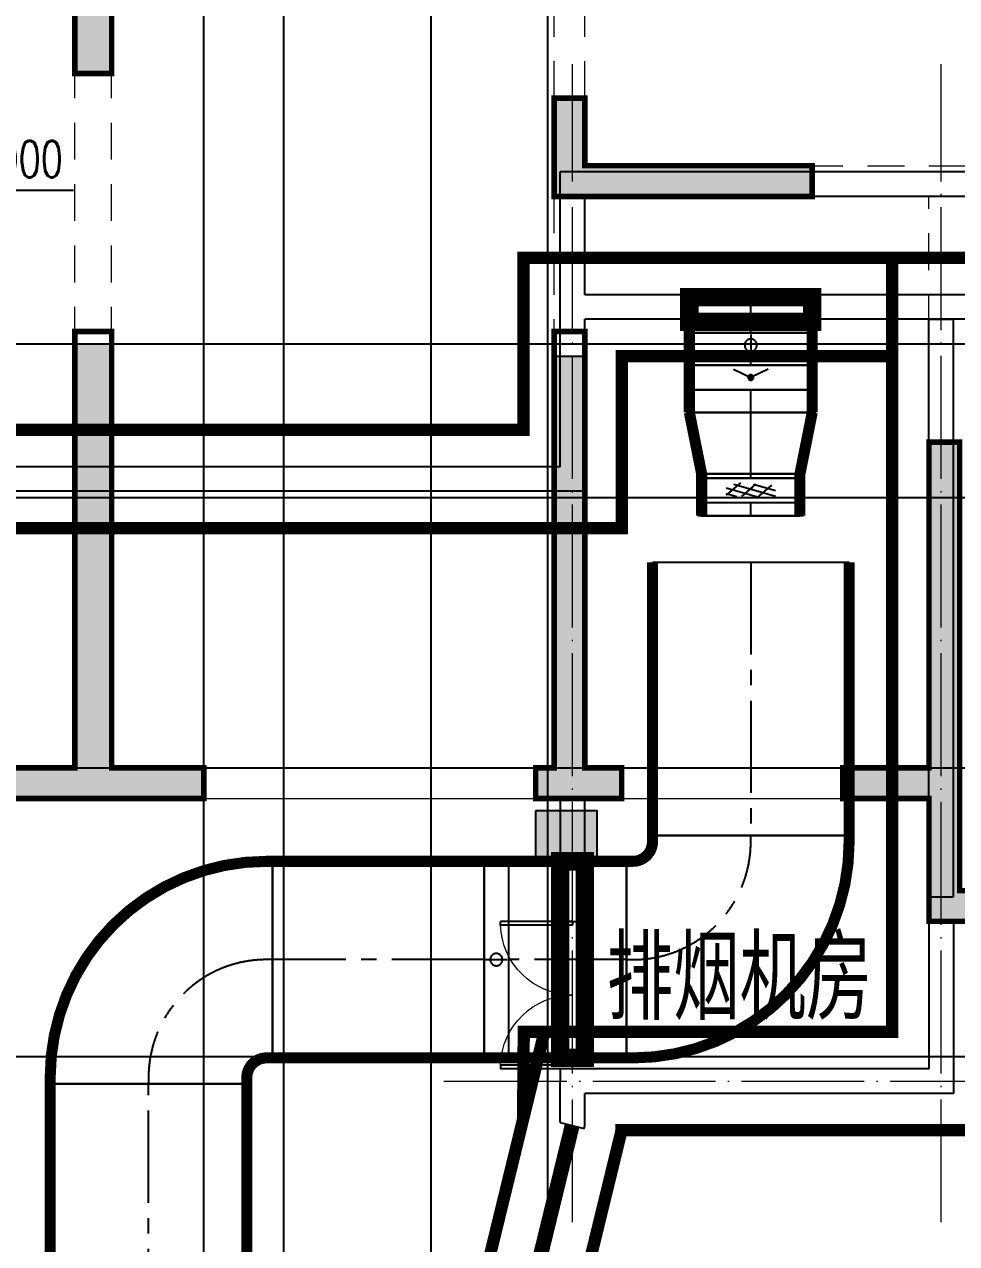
# Model space of a CAD drawing. Extents: x 369444 to 684549, y -549309 to 575337.
# Drawn here: x 427014 to 434599, y 180434 to 190357 of the extents above; entities that cross this region are included whole.
import ezdxf

# ---------------------------------------------------------------- set-up
doc = ezdxf.new("R2010")
doc.units = 0
doc.header["$LTSCALE"] = 1000
doc.header["$MEASUREMENT"] = 0
for name, pattern in [('__DASH', [0.35, 0.25, -0.1]), ('CENTER2', [1.125, 0.75, -0.125, 0.125, -0.125]), ('DASH', [0.35, 0.25, -0.1]), ('DOTE', [2.4200000000000004, 2, -0.2, 0.02, -0.2]), ('线型3', [500, 300, -200])]:
    doc.linetypes.add(name, pattern=pattern)
for name, color, linetype, lineweight in [('15077', 150, 'Continuous', 18), ('DOTE2', 122, 'DOTE', 9), ('TEXT', 7, 'Continuous', 13), ('梁', 4, 'Continuous', 18), ('梁虚线', 134, '线型3', 18)]:
    doc.layers.add(name, color=color, linetype=linetype, lineweight=lineweight)
for name, color, linetype in [('COLUMN', 9, 'Continuous'), ('DIM_ELEV', 3, 'Continuous'), ('DOTE', 1, 'Continuous'), ('DUCT-排烟中心线', 5, 'CENTER2'), ('DUCT-排烟法兰', 4, 'Continuous'), ('DUCT-排烟管', 2, 'Continuous'), ('DUCT-排烟管端线', 4, 'Continuous'), ('DUCT-排烟阀门', 7, 'Continuous'), ('WALL', 9, 'Continuous'), ('WINDOW', 4, 'Continuous'), ('砼墙', 151, 'Continuous'), ('车库集水坑', 60, 'Continuous'), ('防火分区线', 7, 'Continuous'), ('颜洞口', 1, 'Continuous'), ('风管标注', 3, 'Continuous')]:
    doc.layers.add(name, color=color, linetype=linetype)
doc.styles.add('_HZTXT', font='txt.shx', dxfattribs={"width": 0.8, "bigfont": 'HZTXT.shx'})
doc.styles.add('_TCH_DIM', font='SIMPLEX', dxfattribs={"bigfont": 'GBCBIG'})

# ---------------------------------------------------------------- blocks, each defined once
blk = doc.blocks.new('5461h6fggh')
at = {"layer": 'COLUMN'}
h = blk.add_hatch(color=256, dxfattribs=at)
h.dxf.hatch_style = 1
h.paths.add_polyline_path([(38490780014.03279, 3905278430.371628), (38490780014.03279, 3905278030.371628), (38490780514.03279, 3905278030.371628), (38490780514.03279, 3905278430.371628)])
at = {"layer": 'COLUMN', "elevation": -1.439999959274019e-07}
blk.add_lwpolyline([(38490780014.03279, 3905278430.371628), (38490780014.03279, 3905278030.371628), (38490780514.03279, 3905278030.371628), (38490780514.03279, 3905278430.371628)], close=True, dxfattribs=at)
blk = doc.blocks.new('asdfsdgdhfjgh')
at = {"layer": 'WALL'}
h = blk.add_hatch(color=0, dxfattribs=at)
h.dxf.hatch_style = 1
h.paths.add_polyline_path([(-453473.588218689, -165868.9859981537), (-453473.588218689, -165368.9859981537), (-453973.588218689, -165368.9859981537), (-453973.588218689, -165868.9859981537)], flags=17)
h.paths.add_polyline_path([(-457773.588218689, -165868.9859981537), (-457773.588218689, -165368.9859981537), (-458273.588218689, -165368.9859981537), (-458273.588218689, -165868.9859981537)], flags=17)
h.paths.add_polyline_path([(-461323.588218689, -165868.9859981537), (-461323.588218689, -165368.9859981537), (-461823.588218689, -165368.9859981537), (-461823.588218689, -165868.9859981537)], flags=17)
h.paths.add_polyline_path([(-449123.588218689, -165868.9859981537), (-449123.588218689, -165368.9859981537), (-449673.588218689, -165368.9859981537), (-449673.588218689, -165868.9859981537)], flags=17)
h.paths.add_polyline_path([(-449673.588218689, -167568.9859981537), (-449423.588218689, -167568.9859981537), (-449423.588218689, -167168.9859981537), (-449823.588218689, -167168.9859981537), (-449823.588218689, -167568.9859981537)], flags=17)
h.paths.add_polyline_path([(-461773.588218689, -167568.9859981537), (-461623.588218689, -167568.9859981537), (-461623.588218689, -167168.9859981537), (-462023.588218689, -167168.9859981537), (-462023.588218689, -167568.9859981537)], flags=17)
h.paths.add_polyline_path([(-446923.588218689, -160968.9859981537), (-449123.588218689, -160968.9859981537), (-449123.588218689, -163168.9859981537), (-448573.588218689, -163168.9859981537), (-448573.588218689, -163368.9859981537), (-449373.588218689, -163368.9859981537), (-449373.588218689, -160718.9859981537), (-446723.588218689, -160718.9859981537), (-446723.588218689, -163368.9859981537), (-447473.588218689, -163368.9859981537), (-447473.588218689, -163168.9859981537), (-446923.588218689, -163168.9859981537)])
h.paths.add_polyline_path([(-457523.588218689, -170218.9859981537), (-458073.588218689, -170218.9859981537), (-458073.588218689, -169968.9859981537), (-457523.588218689, -169968.9859981537), (-457123.588218689, -169968.9859981537), (-457123.588218689, -170218.9859981537), (-457273.588218689, -170218.9859981537), (-457273.588218689, -173118.9859981537), (-459023.588218689, -173118.9859981537), (-459023.588218689, -172868.9859981537), (-457523.588218689, -172868.9859981537)])
h.paths.add_polyline_path([(-444223.588218689, -160968.9859981537), (-444873.588218689, -160968.9859981537), (-444873.588218689, -160718.9859981537), (-443973.588218689, -160718.9859981537), (-443973.588218689, -162518.9859981537), (-444223.588218689, -162518.9859981537)])
h.paths.add_polyline_path([(-466573.588218689, -160768.9859981537), (-467223.588218689, -160768.9859981537), (-467223.588218689, -162318.9859981537), (-467473.588218689, -162318.9859981537), (-467473.588218689, -160518.9859981537), (-466573.588218689, -160518.9859981537)])
h.paths.add_polyline_path([(-451573.588218689, -177468.9859981537), (-452423.588218689, -177468.9859981537), (-453123.588218689, -177468.9859981537), (-453123.588218689, -177218.9859981537), (-452673.588218689, -177218.9859981537), (-452673.588218689, -174268.9859981537), (-452423.588218689, -174268.9859981537), (-452423.588218689, -177218.9859981537), (-451573.588218689, -177218.9859981537)])
h.paths.add_polyline_path([(-459023.588218689, -177468.9859981537), (-459873.588218689, -177468.9859981537), (-459873.588218689, -177218.9859981537), (-459023.588218689, -177218.9859981537), (-459023.588218689, -174268.9859981537), (-458773.588218689, -174268.9859981537), (-458773.588218689, -177218.9859981537), (-458323.588218689, -177218.9859981537), (-458323.588218689, -177468.9859981537)])
h.paths.add_polyline_path([(-453373.588218689, -170218.9859981537), (-453923.588218689, -170218.9859981537), (-453923.588218689, -172868.9859981537), (-452423.588218689, -172868.9859981537), (-452423.588218689, -173118.9859981537), (-454173.588218689, -173118.9859981537), (-454173.588218689, -170218.9859981537), (-454323.588218689, -170218.9859981537), (-454323.588218689, -169968.9859981537), (-453923.588218689, -169968.9859981537), (-453373.588218689, -169968.9859981537)])
h.paths.add_polyline_path([(-437848.588218689, -169418.9859981537), (-438323.588218689, -169418.9859981537), (-438323.588218689, -171168.9859981537), (-438573.588218689, -171168.9859981537), (-438573.588218689, -169418.9859981537), (-438673.588218689, -169418.9859981537), (-438673.588218689, -169168.9859981537), (-438323.588218689, -169168.9859981537), (-437848.588218689, -169168.9859981537)])
h.paths.add_polyline_path([(-441623.588218689, -177468.9859981537), (-441923.588218689, -177468.9859981537), (-442323.588218689, -177468.9859981537), (-442323.588218689, -177218.9859981537), (-442173.588218689, -177218.9859981537), (-442173.588218689, -173868.9859981537), (-441923.588218689, -173868.9859981537), (-441923.588218689, -177218.9859981537), (-441623.588218689, -177218.9859981537)])
h.paths.add_polyline_path([(-445023.588218689, -177468.9859981537), (-446048.588218689, -177468.9859981537), (-446823.588218689, -177468.9859981537), (-446823.588218689, -177218.9859981537), (-446073.588218689, -177218.9859981537), (-446073.588218689, -173768.9859981537), (-445773.588218689, -173768.9859981537), (-445773.588218689, -177218.9859981537), (-445023.588218689, -177218.9859981537)])
h.paths.add_polyline_path([(-469273.588218689, -171768.9859981537), (-469273.588218689, -172568.9859981537), (-471373.588218689, -172568.9859981537), (-471373.588218689, -172318.9859981537), (-469523.588218689, -172318.9859981537), (-469523.588218689, -171768.9859981537)])
h.paths.add_polyline_path([(-461573.588218689, -163168.9859981537), (-462323.588218689, -163168.9859981537), (-462323.588218689, -160768.9859981537), (-464523.588218689, -160768.9859981537), (-464523.588218689, -162968.9859981537), (-463973.588218689, -162968.9859981537), (-463973.588218689, -163168.9859981537), (-464723.588218689, -163168.9859981537), (-464723.588218689, -160518.9859981537), (-462073.588218689, -160518.9859981537), (-462073.588218689, -162918.9859981537), (-461573.588218689, -162918.9859981537)])
h.paths.add_polyline_path([(-449673.588218689, -170218.9859981537), (-450123.588218689, -170218.9859981537), (-450123.588218689, -169968.9859981537), (-449423.588218689, -169968.9859981537), (-449423.588218689, -173118.9859981537), (-449673.588218689, -173118.9859981537)])
h.paths.add_polyline_path([(-461323.588218689, -170218.9859981537), (-461773.588218689, -170218.9859981537), (-461773.588218689, -173118.9859981537), (-462023.588218689, -173118.9859981537), (-462023.588218689, -169968.9859981537), (-461323.588218689, -169968.9859981537)])
h.paths.add_polyline_path([(-465648.588218689, -177468.9859981537), (-466423.588218689, -177468.9859981537), (-466423.588218689, -177218.9859981537), (-465673.588218689, -177218.9859981537), (-465673.588218689, -173768.9859981537), (-465373.588218689, -173768.9859981537), (-465373.588218689, -177218.9859981537), (-464623.588218689, -177218.9859981537), (-464623.588218689, -177468.9859981537)])
h.paths.add_polyline_path([(-469523.588218689, -177468.9859981537), (-469823.588218689, -177468.9859981537), (-469823.588218689, -177218.9859981537), (-469523.588218689, -177218.9859981537), (-469523.588218689, -173868.9859981537), (-469273.588218689, -173868.9859981537), (-469273.588218689, -177218.9859981537), (-469123.588218689, -177218.9859981537), (-469123.588218689, -177468.9859981537)])
h.paths.add_polyline_path([(-473123.588218689, -169418.9859981537), (-473598.588218689, -169418.9859981537), (-473598.588218689, -169168.9859981537), (-473123.588218689, -169168.9859981537), (-472773.588218689, -169168.9859981537), (-472773.588218689, -169418.9859981537), (-472873.588218689, -169418.9859981537), (-472873.588218689, -171168.9859981537), (-473123.588218689, -171168.9859981537)])
h.paths.add_polyline_path([(-435323.588218689, -178468.9859981537), (-435873.588218689, -178468.9859981537), (-435873.588218689, -178218.9859981537), (-435623.588218689, -178218.9859981537), (-435623.588218689, -174018.9859981537), (-435323.588218689, -174018.9859981537)])
h.paths.add_polyline_path([(-475573.588218689, -178468.9859981537), (-476123.588218689, -178468.9859981537), (-476123.588218689, -174018.9859981537), (-475823.588218689, -174018.9859981537), (-475823.588218689, -178218.9859981537), (-475573.588218689, -178218.9859981537)])
h.paths.add_polyline_path([(-443823.588218689, -169418.9859981537), (-444223.588218689, -169418.9859981537), (-444223.588218689, -165868.9859981537), (-444623.588218689, -165868.9859981537), (-444623.588218689, -165668.9859981537), (-443973.588218689, -165668.9859981537), (-443973.588218689, -169168.9859981537), (-443823.588218689, -169168.9859981537)])
h.paths.add_polyline_path([(-467223.588218689, -169418.9859981537), (-467623.588218689, -169418.9859981537), (-467623.588218689, -169168.9859981537), (-467473.588218689, -169168.9859981537), (-467473.588218689, -165668.9859981537), (-466773.588218689, -165668.9859981537), (-466773.588218689, -165868.9859981537), (-467223.588218689, -165868.9859981537)])
h.paths.add_polyline_path([(-439123.588218689, -177468.9859981537), (-439823.588218689, -177468.9859981537), (-439823.588218689, -177218.9859981537), (-439123.588218689, -177218.9859981537), (-439123.588218689, -174568.9859981537), (-438873.588218689, -174568.9859981537), (-438873.588218689, -177218.9859981537), (-438873.588218689, -178218.9859981537), (-438273.588218689, -178218.9859981537), (-438273.588218689, -178468.9859981537), (-439123.588218689, -178468.9859981537)])
h.paths.add_polyline_path([(-465373.588218689, -168068.9859981537), (-465373.588218689, -171568.9859981537), (-465673.588218689, -171568.9859981537), (-465673.588218689, -168068.9859981537)])
h.paths.add_polyline_path([(-471623.588218689, -177468.9859981537), (-472323.588218689, -177468.9859981537), (-472323.588218689, -178468.9859981537), (-473173.588218689, -178468.9859981537), (-473173.588218689, -178218.9859981537), (-472573.588218689, -178218.9859981537), (-472573.588218689, -177218.9859981537), (-472573.588218689, -174568.9859981537), (-472323.588218689, -174568.9859981537), (-472323.588218689, -177218.9859981537), (-471623.588218689, -177218.9859981537)])
h.paths.add_polyline_path([(-445773.588218689, -168068.9859981537), (-445773.588218689, -171568.9859981537), (-446073.588218689, -171568.9859981537), (-446073.588218689, -168068.9859981537)])
h.paths.add_polyline_path([(-449423.588218689, -177468.9859981537), (-449773.588218689, -177468.9859981537), (-449773.588218689, -177218.9859981537), (-449673.588218689, -177218.9859981537), (-449673.588218689, -174268.9859981537), (-449423.588218689, -174268.9859981537), (-449423.588218689, -177218.9859981537), (-449223.588218689, -177218.9859981537), (-449223.588218689, -177468.9859981537)])
h.paths.add_polyline_path([(-461673.588218689, -177468.9859981537), (-462023.588218689, -177468.9859981537), (-462223.588218689, -177468.9859981537), (-462223.588218689, -177218.9859981537), (-462023.588218689, -177218.9859981537), (-462023.588218689, -174268.9859981537), (-461773.588218689, -174268.9859981537), (-461773.588218689, -177218.9859981537), (-461673.588218689, -177218.9859981537)])
h.paths.add_polyline_path([(-435323.588218689, -172568.9859981537), (-436023.588218689, -172568.9859981537), (-436023.588218689, -172318.9859981537), (-435623.588218689, -172318.9859981537), (-435623.588218689, -169418.9859981537), (-435998.588218689, -169418.9859981537), (-435998.588218689, -169168.9859981537), (-435323.588218689, -169168.9859981537)])
h.paths.add_polyline_path([(-475423.588218689, -172568.9859981537), (-476123.588218689, -172568.9859981537), (-476123.588218689, -169168.9859981537), (-475448.588218689, -169168.9859981537), (-475448.588218689, -169418.9859981537), (-475823.588218689, -169418.9859981537), (-475823.588218689, -172318.9859981537), (-475423.588218689, -172318.9859981537)])
h.paths.add_polyline_path([(-442173.588218689, -169418.9859981537), (-442223.588218689, -169418.9859981537), (-442223.588218689, -169168.9859981537), (-441923.588218689, -169168.9859981537), (-441523.588218689, -169168.9859981537), (-441523.588218689, -169418.9859981537), (-441923.588218689, -169418.9859981537), (-441923.588218689, -170268.9859981537), (-442173.588218689, -170268.9859981537)])
h.paths.add_polyline_path([(-469223.588218689, -169418.9859981537), (-469273.588218689, -169418.9859981537), (-469273.588218689, -170268.9859981537), (-469523.588218689, -170268.9859981537), (-469523.588218689, -169418.9859981537), (-469923.588218689, -169418.9859981537), (-469923.588218689, -169168.9859981537), (-469523.588218689, -169168.9859981537), (-469223.588218689, -169168.9859981537)])
h.paths.add_polyline_path([(-440073.588218689, -172568.9859981537), (-442173.588218689, -172568.9859981537), (-442173.588218689, -171768.9859981537), (-441923.588218689, -171768.9859981537), (-441923.588218689, -172318.9859981537), (-440073.588218689, -172318.9859981537)])
edge = h.paths.add_edge_path()
edge.add_line((-461823.588218689, -163168.9859981537), (-461823.588218689, -163268.9859981043))
edge.add_line((-461823.588218689, -163268.9859981537), (-461573.588218689, -163268.9859981542))
edge.add_line((-461573.588218689, -163268.9859981537), (-461573.5882186927, -163168.9859982026))
edge.add_line((-461773.588218689, -167568.9859981537), (-461773.588218689, -168318.9859981537))
edge.add_line((-461773.588218689, -168318.9859981537), (-463823.588218689, -168318.9859981537))
edge.add_line((-463823.588218689, -168318.9859981537), (-463823.588218689, -168068.9859981537))
edge.add_line((-463823.588218689, -168068.9859981537), (-462023.588218689, -168068.9859981537))
edge.add_line((-462023.588218689, -168068.9859981537), (-462023.588218689, -167568.9859981537))
edge.add_line((-449423.588218689, -167568.9859981537), (-449423.588218689, -168068.9859981537))
edge.add_line((-449423.588218689, -168068.9859981537), (-447623.588218689, -168068.9859981537))
edge.add_line((-447623.588218689, -168068.9859981537), (-447623.588218689, -168318.9859981537))
edge.add_line((-447623.588218689, -168318.9859981537), (-449673.588218689, -168318.9859981537))
edge.add_line((-449673.588218689, -168318.9859981537), (-449673.588218689, -167568.9859981537))
h.paths.add_polyline_path([(-462023.588218689, -168318.9859981537), (-461773.588218689, -168318.9859981537), (-461773.588218689, -167568.9859981537), (-462023.588218689, -167568.9859981537)], flags=16)
h.paths.add_polyline_path([(-463823.588218689, -168318.9859981537), (-462023.588218689, -168318.9859981537), (-462023.588218689, -168068.9859981537), (-463823.588218689, -168068.9859981537)], flags=16)
h.paths.add_polyline_path([(-449673.588218689, -168068.9859981537), (-449423.588218689, -168068.9859981537), (-449423.588218689, -167568.9859981537), (-449673.588218689, -167568.9859981537)], flags=16)
h.paths.add_polyline_path([(-449673.588218689, -168318.9859981537), (-447623.588218689, -168318.9859981537), (-447623.588218689, -168068.9859981537), (-449673.588218689, -168068.9859981537)], flags=16)
h.paths.add_polyline_path([(-461823.588218689, -163268.9859981537), (-461573.588218689, -163268.9859981537), (-461573.588218689, -163168.9859981537), (-461823.588218689, -163168.9859981537)], flags=16)
at = {"layer": 'WALL', "color": 0}
for points in [[(-445773.588218689, -168068.9859981537), (-445773.588218689, -171568.9859981537), (-446073.588218689, -171568.9859981537), (-446073.588218689, -168068.9859981537)], [(-440073.588218689, -172568.9859981537), (-442173.588218689, -172568.9859981537), (-442173.588218689, -171768.9859981537), (-441923.588218689, -171768.9859981537), (-441923.588218689, -172318.9859981537), (-440073.588218689, -172318.9859981537)], [(-445023.588218689, -177468.9859981537), (-446048.588218689, -177468.9859981537), (-446823.588218689, -177468.9859981537), (-446823.588218689, -177218.9859981537), (-446073.588218689, -177218.9859981537), (-446073.588218689, -173768.9859981537), (-445773.588218689, -173768.9859981537), (-445773.588218689, -177218.9859981537), (-445023.588218689, -177218.9859981537)], [(-441623.588218689, -177468.9859981537), (-441923.588218689, -177468.9859981537), (-442323.588218689, -177468.9859981537), (-442323.588218689, -177218.9859981537), (-442173.588218689, -177218.9859981537), (-442173.588218689, -173868.9859981537), (-441923.588218689, -173868.9859981537), (-441923.588218689, -177218.9859981537), (-441623.588218689, -177218.9859981537)], [(-439123.588218689, -177468.9859981537), (-439823.588218689, -177468.9859981537), (-439823.588218689, -177218.9859981537), (-439123.588218689, -177218.9859981537), (-439123.588218689, -174568.9859981537), (-438873.588218689, -174568.9859981537), (-438873.588218689, -177218.9859981537), (-438873.588218689, -178218.9859981537), (-438273.588218689, -178218.9859981537), (-438273.588218689, -178468.9859981537), (-439123.588218689, -178468.9859981537)]]:
    blk.add_lwpolyline(points, close=True, dxfattribs=at)
blk = doc.blocks.new('$DorLib2D$00000002')
for p, q in [((-0.5, -5.684341886080802e-17), (-0.5000000000000007, 0.4875)), ((-0.4750000000000007, 0.4875), (-0.5000000000000007, 0.4875)), ((-0.475, -2.842170943040401e-17), (-0.4750000000000007, 0.4875)), ((0.475, -2.842170943040401e-17), (0.4750000000000007, 0.4875)), ((0.4750000000000007, 0.4875), (0.5000000000000007, 0.4875)), ((0.5, -5.684341886080802e-17), (0.5000000000000007, 0.4875)), ((-0.5, -5.684341886080802e-17), (-0.475, -2.842170943040401e-17)), ((0.5, -5.684341886080802e-17), (0.475, -2.842170943040401e-17))]:
    blk.add_line(p, q)
at = {"lineweight": 13}
for centre, start, end in [((-0.4875, -4.263256414560601e-17), 0, 88.53071641864632), ((0.4875, -4.263256414560601e-17), 91.4692835813537, 180)]:
    blk.add_arc(centre, 0.4875, start, end, dxfattribs=at)
blk = doc.blocks.new('$DorLib2D$00000213')
at = {"color": 0, "linetype": 'DASH', "const_width": 0.02}
blk.add_lwpolyline([(0.5, 3.552713678800501e-15), (-0.5, 3.552713678800501e-15)], dxfattribs=at)
blk = doc.blocks.new('N-风管')
at = {"layer": 'DUCT-排烟中心线', "color": 0}
for p, q in [((38489268881.15914, 3905282319.714814), (38489268881.15914, 3905282631.192073)), ((38489268881.15914, 3905282319.714814), (38489268881.15914, 3905282631.192073)), ((38489268881.15914, 3905282055.712516), (38489268881.15914, 3905282119.314815)), ((38489268881.15914, 3905281672.107027), (38489268881.15914, 3905281855.312516)), ((38489268881.15914, 3905281172.107027), (38489268881.15914, 3905281672.107027)), ((38489268881.15914, 3905281137.532311), (38489268881.15914, 3905281172.107027)), ((38489268881.15914, 3905280831.392075), (38489268881.15914, 3905280937.132311)), ((38489268881.15914, 3905280451.292074), (38489268881.15914, 3905278228.943246)), ((38489268881.15914, 3905278178.743246), (38489268881.15914, 3905278228.743246)), ((38489264990.52193, 3905277218.743246), (38489264940.52193, 3905277218.743246)), ((38489266710.54931, 3905277218.743246), (38489264990.72192, 3905277218.743246)), ((38489267870.95914, 3905277218.743246), (38489266910.9493, 3905277218.743246)), ((38489267871.15914, 3905277218.743246), (38489267921.15914, 3905277218.743246)), ((38489263980.52193, 3905276258.743246), (38489263980.52193, 3905276208.743246)), ((38489263980.52193, 3905262865.468577), (38489263980.52193, 3905276208.543246))]:
    blk.add_line(p, q, dxfattribs=at)
for centre, start, end in [((38489267921.15914, 3905278178.743247), 270, 359.9999999715409), ((38489264940.52193, 3905276258.743246), 90, 179.9999999715409)]:
    blk.add_arc(centre, 960.0000004768372, start, end, dxfattribs=at)
at = {"layer": 'DUCT-排烟法兰', "color": 0}
for p, q in [((38489269411.15914, 3905282319.614814), (38489268351.15914, 3905282319.614814)), ((38489269411.15914, 3905282319.614814), (38489268351.15914, 3905282319.614814)), ((38489269411.15914, 3905282119.414814), (38489268351.15914, 3905282119.414814)), ((38489269411.15914, 3905281672.007027), (38489268351.15914, 3905281672.007027)), ((38489269311.15914, 3905281172.207027), (38489268451.15914, 3905281172.207027)), ((38489269311.15914, 3905281137.432311), (38489268451.15914, 3905281137.432311)), ((38489269311.15914, 3905280937.232311), (38489268451.15914, 3905280937.232311)), ((38489269311.15914, 3905280831.292074), (38489268451.15914, 3905280831.292074)), ((38489269721.15914, 3905278228.843246), (38489268041.15914, 3905278228.843246)), ((38489264990.62193, 3905276378.743246), (38489264990.62193, 3905278058.743246)), ((38489266710.64931, 3905278058.743246), (38489266710.64931, 3905276378.743246)), ((38489266910.8493, 3905278058.743246), (38489266910.8493, 3905276378.743246)), ((38489267871.05914, 3905278058.743246), (38489267871.05914, 3905276378.743246)), ((38489263140.52193, 3905276208.643246), (38489264820.52193, 3905276208.643246))]:
    blk.add_line(p, q, dxfattribs=at)
at = {"layer": 'DUCT-排烟法兰', "color": 0, "linetype": 'ByBlock'}
for p, q in [((38489269411.15914, 3905282055.612516), (38489268351.15914, 3905282055.612516)), ((38489269411.15914, 3905281855.412516), (38489268351.15914, 3905281855.412516))]:
    blk.add_line(p, q, dxfattribs=at)
at = {"layer": 'DUCT-排烟管', "color": 0, "const_width": 90}
for points in [[(38489268381.15914, 3905282631.192073), (38489268381.15914, 3905282319.714814)], [(38489268381.15914, 3905282631.192073), (38489268381.15914, 3905282319.714814)], [(38489269381.15914, 3905282319.714814), (38489269381.15914, 3905282631.192073)], [(38489269381.15914, 3905282319.714814), (38489269381.15914, 3905282631.192073)], [(38489268381.15914, 3905282119.514814), (38489268381.15914, 3905282319.514814)], [(38489269381.15914, 3905282319.514814), (38489269381.15914, 3905282119.514814)], [(38489268381.15914, 3905282119.314815), (38489268381.15914, 3905282055.712516)], [(38489268381.15914, 3905281855.512516), (38489268381.15914, 3905282055.512516)], [(38489269381.15914, 3905282055.712516), (38489269381.15914, 3905282119.314815)], [(38489269381.15914, 3905282055.512516), (38489269381.15914, 3905281855.512516)], [(38489268381.15914, 3905281855.312516), (38489268381.15914, 3905281672.107027)], [(38489269381.15914, 3905281672.107027), (38489269381.15914, 3905281855.312516)], [(38489268481.15914, 3905281172.107027), (38489268381.15914, 3905281672.107027)], [(38489269281.15914, 3905281172.107027), (38489269381.15914, 3905281672.107027)], [(38489268481.15914, 3905281172.107027), (38489268481.15914, 3905281137.532311)], [(38489269281.15914, 3905281137.532311), (38489269281.15914, 3905281172.107027)], [(38489268481.15914, 3905280937.332311), (38489268481.15914, 3905281137.332311)], [(38489269281.15914, 3905281137.332311), (38489269281.15914, 3905280937.332311)], [(38489268481.15914, 3905280937.132311), (38489268481.15914, 3905280831.392075)], [(38489269281.15914, 3905280831.392075), (38489269281.15914, 3905280937.132311)], [(38489268081.15914, 3905280451.292074), (38489268081.15914, 3905278228.943246)], [(38489269681.15914, 3905278228.943246), (38489269681.15914, 3905280451.292074)], [(38489268081.15914, 3905278228.743246), (38489268081.15914, 3905278178.743246)], [(38489269681.15914, 3905278178.743246), (38489269681.15914, 3905278228.743246)], [(38489264990.52193, 3905278018.743246), (38489264940.52193, 3905278018.743246)], [(38489266710.54931, 3905278018.743246), (38489264990.72192, 3905278018.743246)], [(38489266710.74931, 3905278018.743248), (38489266910.74931, 3905278018.743248)], [(38489267870.95914, 3905278018.743246), (38489266910.9493, 3905278018.743246)], [(38489267921.15914, 3905278018.743246), (38489267871.15914, 3905278018.743246)], [(38489264940.52193, 3905276418.743246), (38489264990.52193, 3905276418.743246)], [(38489264990.72192, 3905276418.743246), (38489266710.54931, 3905276418.743246)], [(38489266910.74931, 3905276418.743248), (38489266710.74931, 3905276418.743248)], [(38489266910.9493, 3905276418.743246), (38489267870.95914, 3905276418.743246)], [(38489267871.15914, 3905276418.743246), (38489267921.15914, 3905276418.743246)], [(38489263180.52193, 3905276258.743246), (38489263180.52193, 3905276208.743246)], [(38489263180.52193, 3905276208.543246), (38489263180.52193, 3905262865.468577)], [(38489264780.52193, 3905276208.743246), (38489264780.52193, 3905276258.743246)], [(38489264780.52193, 3905262865.468577), (38489264780.52193, 3905276208.543246)]]:
    blk.add_lwpolyline(points, dxfattribs=at)
for points in [[(38489267921.15914, 3905276418.743246, 0.4142135622937415), (38489269681.15914, 3905278178.743246)], [(38489267921.15914, 3905278018.743246, 0.414213562373095), (38489268081.15914, 3905278178.743246)], [(38489264940.52193, 3905278018.743246, 0.4142135622937415), (38489263180.52193, 3905276258.743246)], [(38489264940.52193, 3905276418.743246, 0.414213562373095), (38489264780.52193, 3905276258.743246)]]:
    blk.add_lwpolyline(points, format="xyb", dxfattribs=at)
at = {"layer": 'DUCT-排烟管端线', "color": 0}
for p, q in [((38489269381.15914, 3905282631.192073), (38489268381.15914, 3905282631.192073)), ((38489269381.15914, 3905282631.192073), (38489268381.15914, 3905282631.192073)), ((38489268381.15914, 3905282319.714814), (38489269381.15914, 3905282319.714814)), ((38489268381.15914, 3905282319.714814), (38489269381.15914, 3905282319.714814)), ((38489269381.15914, 3905282319.514814), (38489268381.15914, 3905282319.514814)), ((38489269381.15914, 3905282119.514814), (38489268381.15914, 3905282119.514814)), ((38489269381.15914, 3905282119.314815), (38489268381.15914, 3905282119.314815)), ((38489268381.15914, 3905282055.712516), (38489269381.15914, 3905282055.712516)), ((38489268381.15914, 3905282055.512516), (38489269381.15914, 3905282055.512516)), ((38489268381.15914, 3905281855.512516), (38489269381.15914, 3905281855.512516)), ((38489269381.15914, 3905281855.312516), (38489268381.15914, 3905281855.312516)), ((38489268381.15914, 3905281672.107027), (38489269381.15914, 3905281672.107027)), ((38489269381.15914, 3905281672.107027), (38489268381.15914, 3905281672.107027)), ((38489269281.15914, 3905281172.107027), (38489268481.15914, 3905281172.107027)), ((38489268481.15914, 3905281172.107027), (38489269281.15914, 3905281172.107027)), ((38489268481.15914, 3905281137.532311), (38489269281.15914, 3905281137.532311)), ((38489269281.15914, 3905281137.332311), (38489268481.15914, 3905281137.332311)), ((38489269281.15914, 3905280937.332311), (38489268481.15914, 3905280937.332311)), ((38489269281.15914, 3905280937.132311), (38489268481.15914, 3905280937.132311)), ((38489268481.15914, 3905280831.392075), (38489269281.15914, 3905280831.392075)), ((38489269681.15914, 3905280451.292074), (38489268081.15914, 3905280451.292074)), ((38489268081.15914, 3905278228.943246), (38489269681.15914, 3905278228.943246)), ((38489269681.15914, 3905278228.743246), (38489268081.15914, 3905278228.743246)), ((38489264990.52193, 3905278018.743246), (38489264990.52193, 3905276418.743246)), ((38489264990.72192, 3905278018.743246), (38489264990.72192, 3905276418.743246)), ((38489266710.54931, 3905276418.743246), (38489266710.54931, 3905278018.743246)), ((38489266710.74931, 3905278018.743248), (38489266710.74931, 3905276418.743248)), ((38489266910.74931, 3905278018.743248), (38489266910.74931, 3905276418.743248)), ((38489266910.9493, 3905278018.743246), (38489266910.9493, 3905276418.743246)), ((38489267870.95914, 3905276418.743246), (38489267870.95914, 3905278018.743246)), ((38489267871.15914, 3905276418.743246), (38489267871.15914, 3905278018.743246)), ((38489263180.52193, 3905276208.743246), (38489264780.52193, 3905276208.743246)), ((38489264780.52193, 3905276208.543246), (38489263180.52193, 3905276208.543246))]:
    blk.add_line(p, q, dxfattribs=at)
at = {"layer": 'DUCT-排烟阀门', "color": 0}
for p, q in [((38489268881.15914, 3905282307.014814), (38489268881.15914, 3905282132.014814)), ((38489268832.04478, 3905282228.88388), (38489268831.2578, 3905282222.654341)), ((38489268831.2578, 3905282222.654341), (38489268831.2578, 3905282216.375288)), ((38489268831.2578, 3905282216.375288), (38489268832.04478, 3905282210.145749)), ((38489268833.60632, 3905282234.965664), (38489268832.04478, 3905282228.88388)), ((38489268832.04478, 3905282210.145749), (38489268833.60632, 3905282204.063965)), ((38489268835.91779, 3905282240.803779), (38489268833.60632, 3905282234.965664)), ((38489268833.60632, 3905282204.063965), (38489268835.91779, 3905282198.22585)), ((38489268838.94275, 3905282246.306154), (38489268835.91779, 3905282240.803779)), ((38489268835.91779, 3905282198.22585), (38489268838.94275, 3905282192.723475)), ((38489268842.63348, 3905282251.386014), (38489268838.94275, 3905282246.306154)), ((38489268838.94275, 3905282192.723475), (38489268842.63348, 3905282187.643615)), ((38489268846.93179, 3905282255.963246), (38489268842.63348, 3905282251.386014)), ((38489268842.63348, 3905282187.643615), (38489268846.93179, 3905282183.066383)), ((38489268851.76988, 3905282259.965664), (38489268846.93179, 3905282255.963246)), ((38489268846.93179, 3905282183.066383), (38489268851.76988, 3905282179.063965)), ((38489268857.07146, 3905282263.330149), (38489268851.76988, 3905282259.965664)), ((38489268862.75291, 3905282266.003639), (38489268857.07146, 3905282263.330149)), ((38489268868.72465, 3905282267.943973), (38489268862.75291, 3905282266.003639)), ((38489268874.89248, 3905282269.12055), (38489268868.72465, 3905282267.943973)), ((38489268881.15914, 3905282269.514814), (38489268874.89248, 3905282269.12055)), ((38489268887.4258, 3905282269.120549), (38489268881.15914, 3905282269.514814)), ((38489268893.59364, 3905282267.943973), (38489268887.4258, 3905282269.120549)), ((38489268899.56537, 3905282266.003639), (38489268893.59364, 3905282267.943973)), ((38489268905.24683, 3905282263.330148), (38489268899.56537, 3905282266.003639)), ((38489268910.5484, 3905282259.965664), (38489268905.24683, 3905282263.330148)), ((38489268915.3865, 3905282255.963246), (38489268910.5484, 3905282259.965664)), ((38489268910.5484, 3905282179.063964), (38489268915.3865, 3905282183.066383)), ((38489268919.68481, 3905282251.386014), (38489268915.3865, 3905282255.963246)), ((38489268915.3865, 3905282183.066383), (38489268919.68481, 3905282187.643615)), ((38489268923.37553, 3905282246.306154), (38489268919.68481, 3905282251.386014)), ((38489268919.68481, 3905282187.643615), (38489268923.37553, 3905282192.723475)), ((38489268926.4005, 3905282240.803779), (38489268923.37553, 3905282246.306154)), ((38489268923.37553, 3905282192.723475), (38489268926.4005, 3905282198.22585)), ((38489268928.71197, 3905282234.965664), (38489268926.4005, 3905282240.803779)), ((38489268926.4005, 3905282198.22585), (38489268928.71197, 3905282204.063964)), ((38489268930.27351, 3905282228.88388), (38489268928.71197, 3905282234.965664)), ((38489268928.71197, 3905282204.063964), (38489268930.27351, 3905282210.145749)), ((38489268931.06048, 3905282222.65434), (38489268930.27351, 3905282228.88388)), ((38489268930.27351, 3905282210.145749), (38489268931.06048, 3905282216.375288)), ((38489268931.06048, 3905282216.375288), (38489268931.06048, 3905282222.65434)), ((38489268851.76988, 3905282179.063965), (38489268857.07146, 3905282175.699481)), ((38489268857.07146, 3905282175.699481), (38489268862.75291, 3905282173.02599)), ((38489268862.75291, 3905282173.02599), (38489268868.72465, 3905282171.085656)), ((38489268868.72465, 3905282171.085656), (38489268874.89248, 3905282169.90908)), ((38489268874.89248, 3905282169.90908), (38489268881.15914, 3905282169.514814)), ((38489268881.15914, 3905282169.514814), (38489268887.4258, 3905282169.909079)), ((38489268887.4258, 3905282169.909079), (38489268893.59364, 3905282171.085656)), ((38489268893.59364, 3905282171.085656), (38489268899.56537, 3905282173.02599)), ((38489268899.56537, 3905282173.02599), (38489268905.24683, 3905282175.69948)), ((38489268905.24683, 3905282175.69948), (38489268910.5484, 3905282179.063964)), ((38489268741.15914, 3905282025.512516), (38489268881.15914, 3905281955.512516)), ((38489269021.15914, 3905282025.512516), (38489268881.15914, 3905281955.512516)), ((38489268859.8468, 3905281961.576416), (38489268859.09544, 3905281957.557034)), ((38489268859.09544, 3905281957.557034), (38489268859.09544, 3905281953.468029)), ((38489268859.09544, 3905281953.468029), (38489268859.8468, 3905281949.448647)), ((38489268861.32392, 3905281965.389299), (38489268859.8468, 3905281961.576416)), ((38489268859.8468, 3905281949.448647), (38489268861.32392, 3905281945.635762)), ((38489268863.4765, 3905281968.865839), (38489268861.32392, 3905281965.389299)), ((38489268861.32392, 3905281945.635762), (38489268863.4765, 3905281942.159218)), ((38489268866.23125, 3905281971.887649), (38489268863.4765, 3905281968.865839)), ((38489268863.4765, 3905281942.159218), (38489268866.23125, 3905281939.137405)), ((38489268866.57598, 3905281959.05036), (38489268866.16998, 3905281956.226545)), ((38489268866.16998, 3905281956.226545), (38489268866.30573, 3905281953.376924)), ((38489268869.49434, 3905281974.351822), (38489268866.23125, 3905281971.887649)), ((38489268866.23125, 3905281939.137405), (38489268869.49434, 3905281936.673226)), ((38489268866.30573, 3905281953.376924), (38489268866.97831, 3905281950.604489)), ((38489268867.50906, 3905281961.746307), (38489268866.57598, 3905281959.05036)), ((38489268866.97831, 3905281950.604489), (38489268868.16343, 3905281948.009443)), ((38489268868.93549, 3905281964.216949), (38489268867.50906, 3905281961.746307)), ((38489268868.16343, 3905281948.009443), (38489268869.81824, 3905281945.685577)), ((38489268870.80371, 3905281966.37299), (38489268868.93549, 3905281964.216949)), ((38489268873.15467, 3905281976.174447), (38489268869.49434, 3905281974.351822)), ((38489268869.49434, 3905281936.673226), (38489268873.15467, 3905281934.850597)), ((38489268869.81824, 3905281945.685577), (38489268871.88295, 3905281943.716882)), ((38489268870.72939, 3905281958.042746), (38489268870.43901, 3905281956.023176)), ((38489268870.43901, 3905281956.023176), (38489268870.53609, 3905281953.98515)), ((38489268870.53609, 3905281953.98515), (38489268871.01712, 3905281952.002327)), ((38489268871.39671, 3905281959.970866), (38489268870.72939, 3905281958.042746)), ((38489268873.0462, 3905281968.136505), (38489268870.80371, 3905281966.37299)), ((38489268871.01712, 3905281952.002327), (38489268871.86471, 3905281950.146372)), ((38489268872.41688, 3905281961.73785), (38489268871.39671, 3905281959.970866)), ((38489268871.86471, 3905281950.146372), (38489268873.04823, 3905281948.484363)), ((38489268871.88295, 3905281943.716882), (38489268874.28292, 3905281942.174513)), ((38489268873.75301, 3905281963.279834), (38489268872.41688, 3905281961.73785)), ((38489268875.58192, 3905281969.443756), (38489268873.0462, 3905281968.136505)), ((38489268873.04823, 3905281948.484363), (38489268874.52489, 3905281947.076369)), ((38489268877.08758, 3905281977.293453), (38489268873.15467, 3905281976.174447)), ((38489268873.15467, 3905281934.850597), (38489268877.08758, 3905281933.731585)), ((38489268875.35683, 3905281964.541087), (38489268873.75301, 3905281963.279834)), ((38489268874.28292, 3905281942.174513), (38489268876.93142, 3905281941.114213)), ((38489268874.52489, 3905281947.076369), (38489268876.24133, 3905281945.97328)), ((38489268877.17036, 3905281965.476024), (38489268875.35683, 3905281964.541087)), ((38489268878.31921, 3905281970.247496), (38489268875.58192, 3905281969.443756)), ((38489268876.24133, 3905281945.97328), (38489268878.13551, 3905281945.214964)), ((38489268876.93142, 3905281941.114213), (38489268879.73272, 3905281940.574306)), ((38489268881.15914, 3905281977.670736), (38489268877.08758, 3905281977.293453)), ((38489268877.08758, 3905281933.731585), (38489268881.15914, 3905281933.354296)), ((38489268879.12804, 3905281966.050853), (38489268877.17036, 3905281965.476024)), ((38489268878.13551, 3905281945.214964), (38489268880.13897, 3905281944.828828)), ((38489268881.15914, 3905281970.518676), (38489268878.31921, 3905281970.247496)), ((38489268881.15914, 3905281966.2448), (38489268879.12804, 3905281966.050853)), ((38489268879.73272, 3905281940.574306), (38489268882.58556, 3905281940.574305)), ((38489268880.13897, 3905281944.828828), (38489268882.17931, 3905281944.828829)), ((38489268885.23071, 3905281977.293447), (38489268881.15914, 3905281977.670736)), ((38489268883.99908, 3905281970.247494), (38489268881.15914, 3905281970.518676)), ((38489268883.19024, 3905281966.050854), (38489268881.15914, 3905281966.2448)), ((38489268881.15914, 3905281933.354296), (38489268885.23071, 3905281933.731579)), ((38489268882.17931, 3905281944.828829), (38489268884.18278, 3905281945.214965)), ((38489268882.58556, 3905281940.574305), (38489268885.38686, 3905281941.114209)), ((38489268885.14793, 3905281965.476025), (38489268883.19024, 3905281966.050854)), ((38489268886.73637, 3905281969.443751), (38489268883.99908, 3905281970.247494)), ((38489268884.18278, 3905281945.214965), (38489268886.07696, 3905281945.973283)), ((38489268886.96146, 3905281964.541089), (38489268885.14793, 3905281965.476025)), ((38489268889.16361, 3905281976.174435), (38489268885.23071, 3905281977.293447)), ((38489268885.23071, 3905281933.731579), (38489268889.16361, 3905281934.850585)), ((38489268885.38686, 3905281941.114209), (38489268888.03536, 3905281942.174506)), ((38489268886.07696, 3905281945.973283), (38489268887.7934, 3905281947.076373)), ((38489268889.27208, 3905281968.136497), (38489268886.73637, 3905281969.443751)), ((38489268888.56527, 3905281963.279837), (38489268886.96146, 3905281964.541089)), ((38489268887.7934, 3905281947.076373), (38489268889.27006, 3905281948.484366)), ((38489268888.03536, 3905281942.174506), (38489268890.43533, 3905281943.716873)), ((38489268889.90141, 3905281961.737854), (38489268888.56527, 3905281963.279837)), ((38489268892.82394, 3905281974.351806), (38489268889.16361, 3905281976.174435)), ((38489268889.16361, 3905281934.850585), (38489268892.82394, 3905281936.67321)), ((38489268889.27006, 3905281948.484366), (38489268890.45358, 3905281950.146376)), ((38489268891.51457, 3905281966.37298), (38489268889.27208, 3905281968.136497)), ((38489268890.92157, 3905281959.97087), (38489268889.90141, 3905281961.737854)), ((38489268890.43533, 3905281943.716873), (38489268892.50004, 3905281945.685565)), ((38489268890.45358, 3905281950.146376), (38489268891.30116, 3905281952.002332)), ((38489268891.5889, 3905281958.04275), (38489268890.92157, 3905281959.97087)), ((38489268891.30116, 3905281952.002332), (38489268891.78219, 3905281953.985155)), ((38489268893.3828, 3905281964.216937), (38489268891.51457, 3905281966.37298)), ((38489268891.87927, 3905281956.023181), (38489268891.5889, 3905281958.04275)), ((38489268891.78219, 3905281953.985155), (38489268891.87927, 3905281956.023181)), ((38489268892.50004, 3905281945.685565), (38489268894.15485, 3905281948.009429)), ((38489268896.08704, 3905281971.887627), (38489268892.82394, 3905281974.351806)), ((38489268892.82394, 3905281936.67321), (38489268896.08704, 3905281939.137383)), ((38489268894.80922, 3905281961.746293), (38489268893.3828, 3905281964.216937)), ((38489268894.15485, 3905281948.009429), (38489268895.33997, 3905281950.604475)), ((38489268895.7423, 3905281959.050345), (38489268894.80922, 3905281961.746293)), ((38489268895.33997, 3905281950.604475), (38489268896.01256, 3905281953.376909)), ((38489268896.1483, 3905281956.226531), (38489268895.7423, 3905281959.050345)), ((38489268896.01256, 3905281953.376909), (38489268896.1483, 3905281956.226531)), ((38489268898.84178, 3905281968.865814), (38489268896.08704, 3905281971.887627)), ((38489268896.08704, 3905281939.137383), (38489268898.84178, 3905281942.159193)), ((38489268900.99436, 3905281965.38927), (38489268898.84178, 3905281968.865814)), ((38489268898.84178, 3905281942.159193), (38489268900.99436, 3905281945.635733)), ((38489268902.47148, 3905281961.576385), (38489268900.99436, 3905281965.38927)), ((38489268900.99436, 3905281945.635733), (38489268902.47148, 3905281949.448616)), ((38489268903.22284, 3905281957.557003), (38489268902.47148, 3905281961.576385)), ((38489268902.47148, 3905281949.448616), (38489268903.22284, 3905281953.467998)), ((38489268903.22284, 3905281953.467998), (38489268903.22284, 3905281957.557003)), ((38489268684.32063, 3905280998.939462), (38489268799.79068, 3905281098.939462)), ((38489268681.15914, 3905281058.704204), (38489268928.39863, 3905280987.332311)), ((38489268681.15914, 3905281012.516182), (38489268768.39863, 3905280987.332311)), ((38489268741.98847, 3905281087.332311), (38489269081.15914, 3905280989.422172)), ((38489268806.85776, 3905280987.332311), (38489268922.32781, 3905281087.332311)), ((38489268901.98847, 3905281087.332311), (38489269081.15914, 3905281035.610193)), ((38489268936.35513, 3905280979.207306), (38489269051.82518, 3905281079.207306)), ((38489266761.14357, 3905277225.00991), (38489266760.74931, 3905277218.743248)), ((38489266762.32014, 3905277231.177742), (38489266761.14357, 3905277225.00991)), ((38489266764.26048, 3905277237.149476), (38489266762.32014, 3905277231.177742)), ((38489266766.93398, 3905277242.830932), (38489266764.26048, 3905277237.149476)), ((38489266770.29845, 3905277248.132511), (38489266766.93398, 3905277242.830932)), ((38489266774.30087, 3905277252.970603), (38489266770.29845, 3905277248.132511)), ((38489266778.87811, 3905277257.26891), (38489266774.30087, 3905277252.970603)), ((38489266783.95797, 3905277260.959644), (38489266778.87811, 3905277257.26891)), ((38489266789.46034, 3905277263.984601), (38489266783.95797, 3905277260.959644)), ((38489266795.29845, 3905277266.296074), (38489266789.46034, 3905277263.984601)), ((38489266801.38024, 3905277267.857611), (38489266795.29845, 3905277266.296074)), ((38489266807.60978, 3905277268.644584), (38489266801.38024, 3905277267.857611)), ((38489266813.88883, 3905277268.644584), (38489266807.60978, 3905277268.644584)), ((38489266820.11837, 3905277267.857611), (38489266813.88883, 3905277268.644584)), ((38489266826.20016, 3905277266.296074), (38489266820.11837, 3905277267.857611)), ((38489266832.03827, 3905277263.984601), (38489266826.20016, 3905277266.296074)), ((38489266837.54065, 3905277260.959644), (38489266832.03827, 3905277263.984601)), ((38489266842.62051, 3905277257.26891), (38489266837.54065, 3905277260.959644)), ((38489266847.19774, 3905277252.970603), (38489266842.62051, 3905277257.26891)), ((38489266851.20016, 3905277248.132511), (38489266847.19774, 3905277252.970603)), ((38489266854.56464, 3905277242.830932), (38489266851.20016, 3905277248.132511)), ((38489266857.23813, 3905277237.149476), (38489266854.56464, 3905277242.830932)), ((38489266859.17847, 3905277231.177742), (38489266857.23813, 3905277237.149476)), ((38489266860.35504, 3905277225.00991), (38489266859.17847, 3905277231.177742)), ((38489266860.74931, 3905277218.743248), (38489266860.35504, 3905277225.00991)), ((38489266723.24931, 3905277218.743248), (38489266898.24931, 3905277218.743248)), ((38489266760.74931, 3905277218.743248), (38489266761.14357, 3905277212.476586)), ((38489266761.14357, 3905277212.476586), (38489266762.32014, 3905277206.308753)), ((38489266762.32014, 3905277206.308753), (38489266764.26048, 3905277200.33702)), ((38489266764.26048, 3905277200.33702), (38489266766.93397, 3905277194.655564)), ((38489266766.93397, 3905277194.655564), (38489266770.29845, 3905277189.353985)), ((38489266770.29845, 3905277189.353985), (38489266774.30087, 3905277184.515893)), ((38489266774.30087, 3905277184.515893), (38489266778.87811, 3905277180.217586)), ((38489266778.87811, 3905277180.217586), (38489266783.95796, 3905277176.526852)), ((38489266783.95796, 3905277176.526852), (38489266789.46034, 3905277173.501895)), ((38489266789.46034, 3905277173.501895), (38489266795.29845, 3905277171.190422)), ((38489266795.29845, 3905277171.190422), (38489266801.38024, 3905277169.628885)), ((38489266801.38024, 3905277169.628885), (38489266807.60978, 3905277168.841912)), ((38489266807.60978, 3905277168.841912), (38489266813.88883, 3905277168.841912)), ((38489266813.88883, 3905277168.841912), (38489266820.11837, 3905277169.628885)), ((38489266820.11837, 3905277169.628885), (38489266826.20016, 3905277171.190422)), ((38489266826.20016, 3905277171.190422), (38489266832.03827, 3905277173.501895)), ((38489266832.03827, 3905277173.501895), (38489266837.54064, 3905277176.526852)), ((38489266837.54064, 3905277176.526852), (38489266842.62051, 3905277180.217586)), ((38489266842.62051, 3905277180.217586), (38489266847.19774, 3905277184.515893)), ((38489266847.19774, 3905277184.515893), (38489266851.20016, 3905277189.353985)), ((38489266851.20016, 3905277189.353985), (38489266854.56464, 3905277194.655564)), ((38489266854.56464, 3905277194.655564), (38489266857.23813, 3905277200.33702)), ((38489266857.23813, 3905277200.33702), (38489266859.17847, 3905277206.308753)), ((38489266859.17847, 3905277206.308753), (38489266860.35504, 3905277212.476586)), ((38489266860.35504, 3905277212.476586), (38489266860.74931, 3905277218.743248))]:
    blk.add_line(p, q, dxfattribs=at)
at = {"layer": '颜洞口', "color": 0, "const_width": 150, "elevation": 1.439998413843568e-07}
blk.add_lwpolyline([(38489268381.15914, 3905282409.83016), (38489269381.15914, 3905282409.83016), (38489269381.15914, 3905282610.368935), (38489268381.15914, 3905282610.368935)], close=True, dxfattribs=at)
at = {"layer": '颜洞口', "color": 0, "const_width": 150}
blk.add_lwpolyline([(38489267330.66601, 3905278018.743246), (38489267530.66599, 3905278018.743246), (38489267530.66599, 3905276418.743246), (38489267330.66601, 3905276418.743246)], close=True, dxfattribs=at)
blk = doc.blocks.new('FT-289130552', base_point=(-13757.82863614367, 881.01331902534))
at = {"layer": '梁', "color": 0, "lineweight": 18, "ltscale": 0.9999999776482582}
for p, q in [((17342.17136385618, 2681.013319025282), (20042.17136385618, 2681.013319025282)), ((20742.17136385618, 2681.013319025282), (22542.17136385618, 2681.013319025282))]:
    blk.add_line(p, q, dxfattribs=at)
at = {"layer": '梁虚线', "color": 0, "lineweight": 18, "ltscale": 0.001}
for p, q in [((20192.17136385618, 8381.013319025282), (20192.17136385618, 9881.013319025282)), ((20442.17136385618, 8381.013319025282), (20442.17136385618, 9881.013319025282)), ((16292.17136385618, 6381.013319025282), (16292.17136385618, 8581.013319025282)), ((16592.17136385618, 6381.013319025282), (16592.17136385618, 8581.013319025282)), ((22242.17136385618, 7831.013319025282), (26342.17136385618, 7831.013319025282)), ((20192.17136385618, 6281.013319025282), (20192.17136385618, 7581.013319025282)), ((20442.17136385618, 6281.013319025282), (20442.17136385618, 7581.013319025282)), ((22242.17136385618, 7581.013319025282), (26342.17136385618, 7581.013319025282)), ((23242.17136385618, 5481.013319025282), (23242.17136385618, 7581.013319025282)), ((17342.17136385618, 2931.013319025282), (20042.17136385618, 2931.013319025282)), ((20742.17136385618, 2931.013319025282), (22542.17136385618, 2931.013319025282))]:
    blk.add_line(p, q, dxfattribs=at)
at = {"layer": '砼墙', "color": 0, "ltscale": 0.9999999776482582, "const_width": 45}
for points in [[(16592.17136385618, 12081.01331902528), (16592.17136385618, 8581.013319025282), (16292.17136385618, 8581.013319025282), (16292.17136385618, 12081.01331902528)], [(22292.17136385618, 7581.013319025282), (20192.17136385618, 7581.013319025282), (20192.17136385618, 8381.013319025282), (20442.17136385618, 8381.013319025282), (20442.17136385618, 7831.013319025282), (22292.17136385618, 7831.013319025282)], [(17342.17136385618, 2681.013319025282), (16317.17136385618, 2681.013319025282), (15542.17136385618, 2681.013319025282), (15542.17136385618, 2931.013319025282), (16292.17136385618, 2931.013319025282), (16292.17136385618, 6481.013319025282), (16592.17136385618, 6481.013319025282), (16592.17136385618, 2931.013319025282), (17342.17136385618, 2931.013319025282)], [(20742.17136385618, 2681.013319025282), (20442.17136385618, 2681.013319025282), (20042.17136385618, 2681.013319025282), (20042.17136385618, 2931.013319025282), (20192.17136385618, 2931.013319025282), (20192.17136385618, 6481.013319025282), (20442.17136385618, 6481.013319025282), (20442.17136385618, 2931.013319025282), (20742.17136385618, 2931.013319025282)], [(23242.17136385618, 2681.013319025282), (22542.17136385618, 2681.013319025282), (22542.17136385618, 2931.013319025282), (23242.17136385618, 2931.013319025282), (23242.17136385618, 5581.013319025282), (23492.17136385618, 5581.013319025282), (23492.17136385618, 2931.013319025282), (23492.17136385618, 1931.013319025282), (24092.17136385618, 1931.013319025282), (24092.17136385618, 1681.013319025282), (23242.17136385618, 1681.013319025282)]]:
    blk.add_lwpolyline(points, close=True, dxfattribs=at)

msp = doc.modelspace()

# ---------------------------------------------------------------- linework, layer by layer
at = {"layer": 'DIM_ELEV'}
msp.add_line((426249.6536188107, 189006.975602119), (427413.891266821, 189006.975602119), dxfattribs=at)
at = {"layer": 'DOTE', "color": 8}
for p, q in [((428474.482697485, 59364.2341589618), (428474.482697485, 476704.7720441509)), ((429124.4828500729, 59364.2341589618), (429124.4828500729, 476704.7720441509)), ((430324.4829339962, 59364.2341589618), (430324.4829339962, 261806.9745316196)), ((431274.4830560666, 59364.2341589618), (431274.4830560666, 261806.9745316196))]:
    msp.add_line(p, q, dxfattribs=at)
at = {"layer": 'DOTE', "color": 8, "lineweight": -2}
for p, q in [((377844.3968133908, 187756.9742908168), (624570.9457254391, 187756.9742908168)), ((377844.3968133908, 186506.9744567561), (624570.9457254391, 186506.9744567561)), ((377844.3968210202, 184306.9745182681), (624570.9457330685, 184306.9745182681)), ((377844.3968133908, 181956.9744257617), (624570.9457254391, 181956.9744257617))]:
    msp.add_line(p, q, dxfattribs=at)
at = {"layer": 'DOTE2', "linetype": 'DOTE', "ltscale": 0.5}
for points in [[(431474.4845666867, 180608.2706107784), (431474.4845666867, 190033.042046516)], [(434474.4845819455, 180608.2706107784), (434474.4845819455, 190033.042046516)], [(430428.4683084469, 181756.9775547672), (434881.6355600338, 181756.9775547672)]]:
    msp.add_lwpolyline(points, dxfattribs=at)
at = {"layer": 'WALL'}
for p, q in [((431374.4845895749, 188056.9757117915), (431374.4845895749, 189156.975599258)), ((434924.4845895749, 189156.9756006885), (431374.4845895749, 189156.975599258)), ((431574.4845895749, 188156.9757117915), (431574.4845895749, 188956.975599258)), ((435024.4845895749, 188956.9756006885), (431574.4845895749, 188956.975599258)), ((438174.4784021359, 188156.975710361), (431574.4845895749, 188156.9757117915)), ((431374.4845895749, 186756.9756521869), (431374.4845895749, 188056.9757117915)), ((437974.4786462765, 187956.975710361), (431574.4845895749, 187956.9757117915)), ((431574.4845895749, 186556.9756521869), (431574.4845895749, 187956.9757117915)), ((434374.4845590573, 183256.977555244), (434374.4845895749, 187956.9776696849)), ((434374.4845895749, 187956.9776696849), (434574.4845895749, 187956.9776687312)), ((434574.4845590573, 183256.9775542903), (434574.4845895749, 187956.9776687312)), ((431374.4845895749, 186756.9756521869), (423824.4845895749, 186756.9756602931)), ((431574.4845895749, 186556.9756521869), (424024.4845895749, 186556.9756602931)), ((434374.4845590573, 183256.977555244), (434574.4845590573, 183256.9775542903))]:
    msp.add_line(p, q, dxfattribs=at)
at = {"layer": 'WALL', "linetype": 'ByBlock'}
for p, q in [((431374.4845895749, 184056.9775557208), (431374.4845819455, 183056.9775557208)), ((431574.4845895749, 184056.9775538135), (431374.4845895749, 184056.9775557208)), ((431574.4845819455, 183056.9775538135), (431574.4845895749, 184056.9775538135)), ((431374.4845819455, 183056.9775557208), (431574.4845819455, 183056.9775538135)), ((434374.4845895749, 183056.9775547672), (434374.4845895749, 181856.9775547672)), ((434574.4845895749, 183056.9775547672), (434374.4845895749, 183056.9775547672)), ((434574.4845895749, 183056.9775547672), (434574.4845895749, 181656.9775547672)), ((431574.4845666867, 181856.9775547672), (431374.4845666867, 181856.9775557208)), ((431374.4845666867, 181856.9775557208), (431374.4845666867, 181756.9775557208)), ((434374.4845895749, 181856.9775547672), (431574.4845666867, 181856.9775547672)), ((431374.4845590573, 181418.98671767), (431374.4845666867, 181756.9775571513)), ((431574.4845590573, 181394.9683918643), (431574.4845666867, 181656.9775547672)), ((434574.4845895749, 181656.9775547672), (431574.4845666867, 181656.9775547672)), ((431374.4845590573, 181418.98671767), (431374.4699716549, 181418.9268655467)), ((431374.4699716549, 181418.9268655467), (431568.7832040768, 181371.5731949497)), ((431568.7832040768, 181371.5731949497), (431574.4845590573, 181394.9683918643))]:
    msp.add_line(p, q, dxfattribs=at)
at = {"layer": '防火分区线', "color": 2, "linetype": 'DASH', "ltscale": 8, "const_width": 100}
for points in [[(489224.4829339962, 168205.3880090404), (490824.4831018429, 174305.3880338359), (490824.4831018429, 179856.9255819011), (475127.0155878048, 179858.8457517314), (475226.4995737057, 196156.9745635677), (437424.4789743405, 196156.9745635677), (437424.4789743405, 191878.3517532039), (437674.4789285641, 191870.0452599216), (437674.4785623532, 188456.9776682544), (434074.4845895749, 188456.9776682544), (434074.4845895749, 182156.9770989108), (431245.5504617672, 182156.973877399), (429624.4830484372, 175505.0111040759), (429624.4830560666, 169956.9745087314)], [(489224.4829339962, 168205.3880090404), (490824.4831018429, 174305.3880338359), (490824.4831018429, 179856.9255819011), (475127.0155878048, 179858.8457517314), (475226.4995737057, 196156.9745635677), (437424.4789743405, 196156.9745635677), (437424.4789743405, 191878.3517532039), (437674.4789285641, 191870.0452599216), (437674.4785623532, 188456.9776682544), (434074.4845895749, 188456.9776682544), (434074.4845895749, 182156.9770989108), (431245.5504617672, 182156.973877399), (429624.4830484372, 175505.0111040759), (429624.4830560666, 169956.9745087314)], [(488424.4829339962, 168308.5610160518), (490024.4831018429, 174408.5610408473), (490024.4831018429, 179057.0234350848), (474322.1180734616, 179058.9442038226), (474421.6014566403, 195356.9745635677), (438224.4789743405, 195356.9745635677), (438224.4789743405, 192652.2124347377), (438474.4790124875, 192643.9059385944), (438474.4784784298, 187656.9776682544), (434874.4845895749, 187656.9776682544), (434874.4845895749, 181356.9780101466), (431874.0053567868, 181356.9745931316), (430424.4830484372, 175408.9379019428), (430424.4830560666, 170756.9745087314)]]:
    msp.add_lwpolyline(points, dxfattribs=at)
at = {"layer": '防火分区线', "linetype": '__DASH', "lineweight": -2, "ltscale": 8, "const_width": 100}
for points in [[(395117.8036661129, 177656.9744915653), (397174.4845895749, 182144.2778401065), (397174.4845895749, 187056.9776301074), (401324.4845743161, 187056.9776301074), (401324.4847116452, 183756.9744434047), (403824.4847116452, 183756.9744434047), (403824.4845743161, 187056.9776286769), (411874.4845895749, 187056.9776177097), (411874.4845895749, 181656.974518745), (414324.4845895749, 181656.974518745), (414324.4845895749, 187056.9776282001), (421224.4845895749, 187056.9776286769), (421224.4845895749, 181656.9745788265), (423674.4845895749, 181656.9745783496), (423674.4845895749, 187056.977613895), (431074.4845895749, 187056.9776291538), (431074.4845895749, 188456.9776696849), (434874.4845895749, 188456.9776701618), (434874.4845895749, 181356.9775547672), (431871.3366861325, 181356.9775547672), (431871.247239111, 181345.6568431545), (430424.4830484372, 175408.9379663158), (430424.4830484372, 170756.9745087314)], [(395631.1622323971, 176856.9744915653), (397974.4845895749, 181969.6772694278), (397974.4845895749, 186256.9776301074), (400524.4846048336, 186256.9776301074), (400524.4847421627, 182956.9744434047), (404624.4847421627, 182956.9744434047), (404624.4846048336, 186256.9776277232), (411074.4845895749, 186256.9776186633), (411074.4845895749, 180856.974518745), (415124.4845895749, 180856.974518745), (415124.4845895749, 186256.9776282001), (420424.4845895749, 186256.9776286769), (420424.4845895749, 180856.9745788265), (424474.4845895749, 180856.9745783496), (424474.4845895749, 186256.9776158023), (431874.4845895749, 186256.9776310611), (431874.4845895749, 187656.9776696849), (434074.4845895749, 187656.9776701618), (434074.4845895749, 182156.9775547672), (431077.6326456051, 182156.9775547672), (431072.0059518795, 181444.8433484721), (429624.4830484372, 175505.011138885), (429624.4830484372, 169956.9745087314)]]:
    msp.add_lwpolyline(points, dxfattribs=at)

# ---------------------------------------------------------------- block references
at = {"layer": '15077', "color": 8}
msp.add_blockref('FT-289130552', (397374.4845929252, 182256.9588802345), dxfattribs=at)
at = {"layer": 'WALL', "color": 8}
msp.add_blockref('asdfsdgdhfjgh', (873498.0728082638, 361525.9616002727, 14.014), dxfattribs=at)
at = {"layer": 'WINDOW', "xscale": -1200, "yscale": 1200, "zscale": -1200, "rotation": 89.9999994298277}
msp.add_blockref('$DorLib2D$00000002', (431474.4845743161, 182456.9775547672), dxfattribs=at)
at = {"layer": 'WINDOW', "linetype": 'ByBlock', "lineweight": -2, "xscale": -6100.000000000003, "yscale": 6100.000000000003, "zscale": 6100, "rotation": 76.30411648442055}
msp.add_blockref('$DorLib2D$00000213', (430749.4831399899, 178431.9733233142), dxfattribs=at)
at = {"layer": '车库集水坑', "color": 8}
msp.add_blockref('5461h6fggh', (-38490348839.55416, -3905094473.394068), dxfattribs=at)
at = {"layer": '风管标注', "color": 8}
msp.add_blockref('N-风管', (-38488835956.18143, -3905094473.394068), dxfattribs=at)

# ---------------------------------------------------------------- texts
at = {"layer": 'DIM_ELEV', "color": 7, "style": '_TCH_DIM', "width": 0.7058823529411765}
msp.add_text('-5.000', height=297.5, dxfattribs=at).set_placement((426283.891266821, 189111.975602119))
at = {"layer": 'TEXT', "color": 2, "style": '_HZTXT', "width": 0.8}
msp.add_text('排烟机房', height=675, dxfattribs=at).set_placement((431753.1456155758, 182254.9420561481))

doc.saveas('drawing.dxf')
